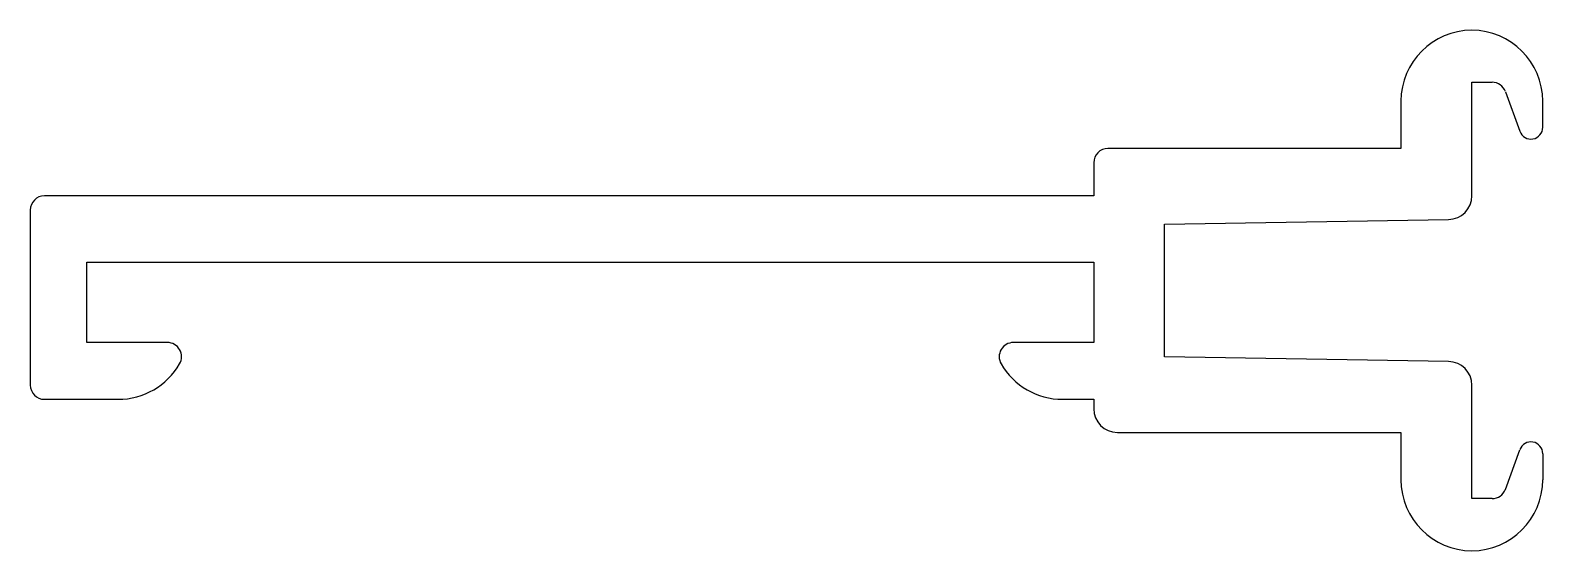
# Model space of a CAD drawing. Extents: x 2231 to 2263, y 1644.1 to 1655.1.
import ezdxf

# ---------------------------------------------------------------- set-up
doc = ezdxf.new("R2010")
doc.units = 0
doc.layers.get('0').update_dxf_attribs({"linetype": 'CONTINUOUS'})

msp = doc.modelspace()

# ---------------------------------------------------------------- linework, layer by layer
for p, q in [((2261.497, 1651.622), (2261.497, 1654.022)), ((2261.497, 1654.022), (2261.925, 1654.022)), ((2262.207, 1653.824), (2262.512, 1652.986)), ((2259.997, 1653.622), (2259.997, 1652.622)), ((2262.997, 1653.072), (2262.997, 1653.622)), ((2259.997, 1652.622), (2253.797, 1652.622)), ((2253.497, 1652.322), (2253.497, 1651.622)), ((2253.497, 1651.622), (2231.297, 1651.622)), ((2230.997, 1651.322), (2230.997, 1647.622)), ((2254.997, 1651.021), (2261.005, 1651.122)), ((2254.997, 1648.222), (2254.997, 1651.021)), ((2232.197, 1650.222), (2253.497, 1650.222)), ((2232.197, 1648.522), (2232.197, 1650.222)), ((2253.497, 1650.222), (2253.497, 1648.522)), ((2233.897, 1648.522), (2232.197, 1648.522)), ((2253.497, 1648.522), (2251.797, 1648.522)), ((2261.005, 1648.122), (2254.997, 1648.222)), ((2261.497, 1645.222), (2261.497, 1647.622)), ((2231.297, 1647.322), (2232.858, 1647.322)), ((2252.836, 1647.322), (2253.497, 1647.322)), ((2253.497, 1647.322), (2253.497, 1647.122)), ((2253.997, 1646.622), (2259.997, 1646.622)), ((2259.997, 1646.622), (2259.997, 1645.622)), ((2262.207, 1645.419), (2262.512, 1646.257)), ((2262.997, 1646.172), (2262.997, 1645.622)), ((2261.925, 1645.222), (2261.497, 1645.222))]:
    msp.add_line(p, q)
for centre, radius, start, end in [((2261.497, 1653.622), 1.5, 0, 180), ((2261.925, 1653.722), 0.3, 20, 90), ((2262.747, 1653.072), 0.25, 200, 0), ((2253.797, 1652.322), 0.3, 90, 180), ((2231.297, 1651.322), 0.3, 90, 180), ((2260.997, 1651.622), 0.5, 270.9574, 0), ((2233.897, 1648.222), 0.3, 330, 90), ((2251.797, 1648.222), 0.3, 90, 210), ((2232.858, 1648.822), 1.5, 270, 330), ((2252.836, 1648.822), 1.5, 210, 270), ((2260.997, 1647.622), 0.5, 0, 89.0426), ((2231.297, 1647.622), 0.3, 180, 270), ((2253.997, 1647.122), 0.5, 180, 270), ((2262.747, 1646.172), 0.25, 0, 160), ((2261.497, 1645.622), 1.5, 180, 0), ((2261.925, 1645.522), 0.3, 270, 340)]:
    msp.add_arc(centre, radius, start, end)

doc.saveas('drawing.dxf')
